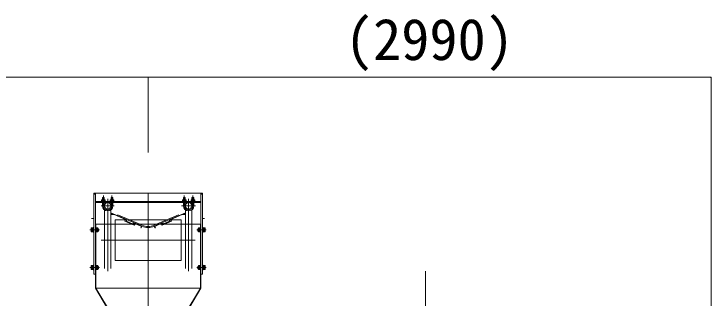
# Model space of a CAD drawing. Units: millimetres, scale not verified. Extents: x -52572 to 20616, y -26431 to 14081.
# Drawn here: x -2208 to 1495, y -8551 to -7043 of the extents above; entities that cross this region are included whole.
import ezdxf
from ezdxf.enums import TextEntityAlignment as Align

# ---------------------------------------------------------------- set-up
doc = ezdxf.new("R2010")
doc.units = ezdxf.units.MM
doc.header["$LTSCALE"] = 100
doc.layers.add('F-E_0', color=7, linetype='Continuous', lineweight=18)
doc.styles.add('ＭＳ ゴシック', font='')
doc.styles.get('ＭＳ ゴシック').set_extended_font_data('MS Gothic')

# ---------------------------------------------------------------- blocks, each defined once
blk = doc.blocks.new('_OPEN')
at = {"layer": 'F-E_0'}
blk.add_line((0, 0), (-1, 0), dxfattribs=at)
blk.add_lwpolyline([(-1, 0.17), (0, 0), (-1, -0.17)], dxfattribs=at)

msp = doc.modelspace()

# ---------------------------------------------------------------- linework, layer by layer
at = {"layer": 'F-E_0'}
for p, q in [((-3493.1, -7379.1), (-1498.1, -7379.1)), ((-1495.6, -7778.6), (-1495.6, -7378.6)), ((-1495.6, -7778.6), (-1495.6, -7378.6)), ((1492.3, -7379.1), (-1493.1, -7379.1)), ((1494.8, -9185.3), (1494.8, -7378.6)), ((-1784.6, -7994.4), (-1775.6, -7994.4)), ((-1784.6, -8424.4), (-1784.6, -7994.4)), ((-1775.6, -7994.4), (-1215.6, -7994.4)), ((-1775.6, -8158.9), (-1775.6, -7994.4)), ((-1215.6, -7994.4), (-1206.6, -7994.4)), ((-1215.6, -8158.9), (-1215.6, -7994.4)), ((-1206.6, -7994.4), (-1206.6, -8424.4)), ((-1784.6, -7999.4), (-1775.6, -7999.4)), ((-1733.6, -8060.4), (-1733.6, -8006.4)), ((-1710.6, -8024.4), (-1710.6, -8407.8)), ((-1687.6, -8060.4), (-1687.6, -8006.4)), ((-1303.6, -8060.4), (-1303.6, -8006.4)), ((-1280.6, -8024.4), (-1280.6, -8407.8)), ((-1257.6, -8060.4), (-1257.6, -8006.4)), ((-1206.6, -7999.4), (-1215.6, -7999.4)), ((-1775.6, -8038.4), (-1215.6, -8038.4)), ((-1775.6, -8044.4), (-1215.6, -8044.4)), ((-1745.6, -8061.4), (-1675.6, -8061.4)), ((-1738.6, -8060.4), (-1738.6, -8044.4)), ((-1728.6, -8046.4), (-1738.6, -8046.4)), ((-1728.6, -8044.4), (-1728.6, -8060.4)), ((-1692.6, -8044.4), (-1692.6, -8060.4)), ((-1692.6, -8046.4), (-1682.6, -8046.4)), ((-1682.6, -8060.4), (-1682.6, -8044.4)), ((-1317.6, -8061.4), (-1243.6, -8061.4)), ((-1308.6, -8060.4), (-1308.6, -8044.4)), ((-1298.6, -8046.4), (-1308.6, -8046.4)), ((-1298.6, -8044.4), (-1298.6, -8060.4)), ((-1262.6, -8044.4), (-1262.6, -8060.4)), ((-1262.6, -8046.4), (-1252.6, -8046.4)), ((-1252.6, -8060.4), (-1252.6, -8044.4)), ((-1727.6, -8158.9), (-1727.6, -8082.6)), ((-1611.3, -8133.8), (-1694, -8098.4)), ((-1694, -8098.4), (-1693.4, -8103.3)), ((-1693.6, -8158.9), (-1693.6, -8082.6)), ((-1693.6, -8107.1), (-1677.6, -8107.1)), ((-1691.8, -8103.1), (-1693.4, -8103.3)), ((-1612.7, -8134.9), (-1692.1, -8100.9)), ((-1692.1, -8100.9), (-1691.8, -8103.1)), ((-1658.5, -8113.6), (-1656.5, -8109)), ((-1540, -8158.9), (-1656.5, -8109)), ((-1451.3, -8158.9), (-1334.8, -8109)), ((-1380, -8133.8), (-1297.3, -8098.4)), ((-1378.5, -8134.9), (-1299.2, -8100.9)), ((-1332.8, -8113.6), (-1334.8, -8109)), ((-1297.6, -8107.1), (-1313.6, -8107.1)), ((-1299.2, -8100.9), (-1299.5, -8103.1)), ((-1299.5, -8103.1), (-1297.9, -8103.3)), ((-1297.3, -8098.4), (-1297.9, -8103.3)), ((-1297.6, -8158.9), (-1297.6, -8082.6)), ((-1263.6, -8158.9), (-1263.6, -8082.6)), ((-1784.6, -8129.1), (-1795.6, -8129.1)), ((-1670.6, -8135.6), (-1617, -8135.6)), ((-1670.6, -8158.9), (-1670.6, -8135.6)), ((-1616, -8133.5), (-1620, -8142.7)), ((-1620, -8142.7), (-1582.1, -8158.9)), ((-1611.4, -8144.6), (-1612.7, -8134.9)), ((-1578.1, -8158.9), (-1611.4, -8144.6)), ((-1610, -8143.5), (-1611.3, -8133.8)), ((-1552.7, -8158.9), (-1611.3, -8133.8)), ((-1577.8, -8157.3), (-1610, -8143.5)), ((-1594.4, -8135.6), (-1396.9, -8135.6)), ((-1380, -8133.8), (-1438.6, -8158.9)), ((-1413.5, -8157.3), (-1381.3, -8143.5)), ((-1413.2, -8158.9), (-1379.8, -8144.6)), ((-1371.3, -8142.7), (-1409.1, -8158.9)), ((-1381.3, -8143.5), (-1380, -8133.8)), ((-1379.8, -8144.6), (-1378.5, -8134.9)), ((-1375.2, -8133.5), (-1371.3, -8142.7)), ((-1374.3, -8135.6), (-1320.6, -8135.6)), ((-1320.6, -8158.9), (-1320.6, -8135.6)), ((-1195.6, -8129.1), (-1206.6, -8129.1)), ((-1797.3, -8177.9), (-1798.1, -8179.4)), ((-1798.1, -8179.4), (-1798.1, -8198.4)), ((-1787.1, -8177.9), (-1797.3, -8177.9)), ((-1790.1, -8183.4), (-1797.3, -8183.4)), ((-1790.1, -8177.9), (-1790.1, -8199.9)), ((-1787.1, -8176.9), (-1787.1, -8200.9)), ((-1787.1, -8176.9), (-1784.6, -8176.9)), ((-1775.6, -8498.9), (-1775.6, -8158.9)), ((-1775.6, -8158.9), (-1215.6, -8158.9)), ((-1773.6, -8498.4), (-1773.6, -8158.9)), ((-1773.6, -8177.9), (-1764.5, -8177.9)), ((-1773.6, -8183.4), (-1764.5, -8183.4)), ((-1763.6, -8182.9), (-1760.1, -8182.9)), ((-1760.1, -8182.9), (-1760.1, -8194.9)), ((-1727.6, -8393.1), (-1727.6, -8158.9)), ((-1693.6, -8393.1), (-1693.6, -8158.9)), ((-1670.6, -8350.6), (-1670.6, -8158.9)), ((-1582.1, -8158.9), (-1569.4, -8164.4)), ((-1577.6, -8159.1), (-1578.1, -8158.9)), ((-1569.9, -8151.5), (-1577.8, -8157.3)), ((-1577.3, -8158.9), (-1577.6, -8159.1)), ((-1569.7, -8153.4), (-1577.3, -8158.9)), ((-1556.7, -8158.9), (-1569.7, -8153.4)), ((-1567.1, -8158.9), (-1569.4, -8164.4)), ((-1565.5, -8155.2), (-1567.1, -8158.9)), ((-1530.6, -8170.1), (-1556.7, -8158.9)), ((-1528.5, -8169.3), (-1552.7, -8158.9)), ((-1526.6, -8164.7), (-1540, -8158.9)), ((-1530.6, -8170.1), (-1534, -8177.8)), ((-1532.5, -8178.5), (-1533.9, -8177.8)), ((-1528.5, -8169.3), (-1532.5, -8178.5)), ((-1464.7, -8164.7), (-1451.3, -8158.9)), ((-1438.6, -8158.9), (-1462.7, -8169.3)), ((-1462.7, -8169.3), (-1458.8, -8178.5)), ((-1460.6, -8170.1), (-1434.5, -8158.9)), ((-1460.6, -8170.1), (-1457.3, -8177.8)), ((-1458.8, -8178.5), (-1457.3, -8177.8)), ((-1434.5, -8158.9), (-1421.6, -8153.4)), ((-1425.8, -8155.2), (-1424.2, -8158.9)), ((-1424.2, -8158.9), (-1421.8, -8164.4)), ((-1409.1, -8158.9), (-1421.8, -8164.4)), ((-1421.6, -8153.4), (-1414, -8158.9)), ((-1421.4, -8151.5), (-1413.5, -8157.3)), ((-1414, -8158.9), (-1413.7, -8159.1)), ((-1413.7, -8159.1), (-1413.2, -8158.9)), ((-1320.6, -8350.6), (-1320.6, -8158.9)), ((-1297.6, -8393.1), (-1297.6, -8158.9)), ((-1263.6, -8393.1), (-1263.6, -8158.9)), ((-1227.6, -8182.9), (-1231.1, -8182.9)), ((-1231.1, -8182.9), (-1231.1, -8194.9)), ((-1217.6, -8183.4), (-1226.8, -8183.4)), ((-1217.6, -8158.9), (-1217.6, -8498.4)), ((-1215.6, -8158.9), (-1215.6, -8498.9)), ((-1204.1, -8176.9), (-1206.6, -8176.9)), ((-1204.1, -8176.9), (-1204.1, -8200.9)), ((-1204.1, -8177.9), (-1194, -8177.9)), ((-1201.1, -8177.9), (-1201.1, -8199.9)), ((-1201.1, -8183.4), (-1194, -8183.4)), ((-1194, -8177.9), (-1193.1, -8179.4)), ((-1193.1, -8179.4), (-1193.1, -8198.4)), ((-1804.6, -8188.9), (-1753.6, -8188.9)), ((-1797.3, -8199.9), (-1798.1, -8198.4)), ((-1790.1, -8194.4), (-1797.3, -8194.4)), ((-1787.1, -8199.9), (-1797.3, -8199.9)), ((-1787.1, -8188.9), (-1790.1, -8185.9)), ((-1787.1, -8191.9), (-1790.1, -8188.9)), ((-1787.1, -8200.9), (-1784.6, -8200.9)), ((-1773.6, -8194.4), (-1764.5, -8194.4)), ((-1773.6, -8199.9), (-1764.5, -8199.9)), ((-1764.5, -8199.9), (-1763.6, -8198.4)), ((-1763.6, -8194.9), (-1760.1, -8194.9)), ((-1186.6, -8188.9), (-1237.6, -8188.9)), ((-1227.6, -8194.9), (-1231.1, -8194.9)), ((-1226.8, -8199.9), (-1227.6, -8198.4)), ((-1217.6, -8194.4), (-1226.8, -8194.4)), ((-1217.6, -8199.9), (-1226.8, -8199.9)), ((-1204.1, -8200.9), (-1206.6, -8200.9)), ((-1204.1, -8188.9), (-1201.1, -8185.9)), ((-1204.1, -8191.9), (-1201.1, -8188.9)), ((-1204.1, -8199.9), (-1194, -8199.9)), ((-1201.1, -8194.4), (-1194, -8194.4)), ((-1194, -8199.9), (-1193.1, -8198.4)), ((-1745.6, -8243.1), (-1245.6, -8243.1)), ((-1670.6, -8350.6), (-1320.6, -8350.6)), ((-1804.6, -8388.9), (-1753.6, -8388.9)), ((-1797.3, -8377.9), (-1798.1, -8379.4)), ((-1798.1, -8379.4), (-1798.1, -8398.4)), ((-1797.3, -8399.9), (-1798.1, -8398.4)), ((-1787.1, -8377.9), (-1797.3, -8377.9)), ((-1790.1, -8383.4), (-1797.3, -8383.4)), ((-1790.1, -8394.4), (-1797.3, -8394.4)), ((-1787.1, -8399.9), (-1797.3, -8399.9)), ((-1790.1, -8377.9), (-1790.1, -8399.9)), ((-1787.1, -8388.9), (-1790.1, -8385.9)), ((-1787.1, -8391.9), (-1790.1, -8388.9)), ((-1787.1, -8376.9), (-1787.1, -8400.9)), ((-1787.1, -8376.9), (-1784.6, -8376.9)), ((-1787.1, -8400.9), (-1784.6, -8400.9)), ((-1773.6, -8383.4), (-1764.5, -8383.4)), ((-1773.6, -8394.4), (-1764.5, -8394.4)), ((-1773.6, -8399.9), (-1764.5, -8399.9)), ((-1764.5, -8399.9), (-1763.6, -8398.4)), ((-1763.6, -8382.9), (-1760.1, -8382.9)), ((-1763.6, -8394.9), (-1760.1, -8394.9)), ((-1760.1, -8382.9), (-1760.1, -8394.9)), ((-1186.6, -8388.9), (-1237.6, -8388.9)), ((-1227.6, -8382.9), (-1231.1, -8382.9)), ((-1231.1, -8382.9), (-1231.1, -8394.9)), ((-1227.6, -8394.9), (-1231.1, -8394.9)), ((-1226.8, -8399.9), (-1227.6, -8398.4)), ((-1217.6, -8383.4), (-1226.8, -8383.4)), ((-1217.6, -8394.4), (-1226.8, -8394.4)), ((-1217.6, -8399.9), (-1226.8, -8399.9)), ((-1204.1, -8376.9), (-1206.6, -8376.9)), ((-1204.1, -8400.9), (-1206.6, -8400.9)), ((-1204.1, -8376.9), (-1204.1, -8400.9)), ((-1204.1, -8377.9), (-1194, -8377.9)), ((-1204.1, -8388.9), (-1201.1, -8385.9)), ((-1204.1, -8391.9), (-1201.1, -8388.9)), ((-1204.1, -8399.9), (-1194, -8399.9)), ((-1201.1, -8377.9), (-1201.1, -8399.9)), ((-1201.1, -8383.4), (-1194, -8383.4)), ((-1201.1, -8394.4), (-1194, -8394.4)), ((-1194, -8377.9), (-1193.1, -8379.4)), ((-1194, -8399.9), (-1193.1, -8398.4)), ((-1193.1, -8379.4), (-1193.1, -8398.4)), ((-1775.6, -8424.4), (-1784.6, -8424.4)), ((-1206.6, -8424.4), (-1215.6, -8424.4)), ((-1775.6, -8498.9), (-1215.6, -8498.9)), ((-1775.6, -8498.9), (-1570.6, -8838.9)), ((-1773.6, -8498.4), (-1568.6, -8838.4)), ((-1422.3, -8837.9), (-1217.6, -8498.4)), ((-1420.6, -8838.9), (-1215.6, -8498.9))]:
    msp.add_line(p, q, dxfattribs=at)
at = {"layer": 'F-E_0', "color": 3}
for p, q in [((-1495.6, -7994.4), (-1495.6, -8889.5)), ((-21.5, -9542.1), (-21.5, -8408.7))]:
    msp.add_line(p, q, dxfattribs=at)
at = {"layer": 'F-E_0'}
for points in [[(-1723.8, -8038.4), (-1723.8, -8030.7), (-1725.1, -8029.9), (-1742.1, -8029.9), (-1743.4, -8030.7), (-1743.4, -8038.4)], [(-1738.6, -8038.4), (-1738.6, -8016.4), (-1728.6, -8016.4), (-1728.6, -8038.4)], [(-1697.4, -8038.4), (-1697.4, -8030.7), (-1696.1, -8029.9), (-1679.1, -8029.9), (-1677.8, -8030.7), (-1677.8, -8038.4)], [(-1682.6, -8038.4), (-1682.6, -8016.4), (-1692.6, -8016.4), (-1692.6, -8038.4)], [(-1293.8, -8038.4), (-1293.8, -8030.7), (-1295.1, -8029.9), (-1312.1, -8029.9), (-1313.4, -8030.7), (-1313.4, -8038.4)], [(-1308.6, -8038.4), (-1308.6, -8016.4), (-1298.6, -8016.4), (-1298.6, -8038.4)], [(-1267.4, -8038.4), (-1267.4, -8030.7), (-1266.1, -8029.9), (-1249.1, -8029.9), (-1247.8, -8030.7), (-1247.8, -8038.4)], [(-1252.6, -8038.4), (-1252.6, -8016.4), (-1262.6, -8016.4), (-1262.6, -8038.4)], [(-1764.5, -8177.9), (-1763.6, -8179.4), (-1763.6, -8198.4)], [(-1217.6, -8177.9), (-1226.8, -8177.9), (-1227.6, -8179.4), (-1227.6, -8198.4)], [(-1773.6, -8377.9), (-1764.5, -8377.9), (-1763.6, -8379.4), (-1763.6, -8398.4)], [(-1217.6, -8377.9), (-1226.8, -8377.9), (-1227.6, -8379.4), (-1227.6, -8398.4)]]:
    msp.add_lwpolyline(points, dxfattribs=at)
for centre in [(-1710.6, -8061.4), (-1280.6, -8061.4)]:
    msp.add_circle(centre, 17, dxfattribs=at)
for centre, radius, start, end in [((-1710.6, -8060.4), 28, 180, 0), ((-1710.6, -8060.4), 23, 180, 0), ((-1710.6, -8060.4), 18, 180, 0), ((-1280.6, -8060.4), 28, 180, 0), ((-1280.6, -8060.4), 23, 180, 0), ((-1280.6, -8060.4), 18, 180, 0), ((-1793.3, -8180.7), 4.86, 180, 214.3843), ((-1780, -8188.9), 18.1, 162.412, 197.588), ((-1768.5, -8180.7), 4.86, 325.6157, 0), ((-1781.8, -8188.9), 18.1, 342.4121, 17.5879), ((-1495.6, -8092.5), 83.5, 246.8014, 293.1986), ((-1495.6, -8092.5), 78.5, 246.8014, 293.1986), ((-1222.8, -8180.7), 4.86, 180, 214.3843), ((-1209.5, -8188.9), 18.1, 162.412, 197.588), ((-1198, -8180.7), 4.86, 325.6157, 0), ((-1211.3, -8188.9), 18.1, 342.4121, 17.5879), ((-1793.3, -8197.1), 4.86, 145.6157, 180), ((-1768.5, -8197.1), 4.86, 0, 34.3843), ((-1222.8, -8197.1), 4.86, 145.6157, 180), ((-1198, -8197.1), 4.86, 0, 34.3843), ((-1793.3, -8380.7), 4.86, 180, 214.3843), ((-1780, -8388.9), 18.1, 162.412, 197.588), ((-1793.3, -8397.1), 4.86, 145.6157, 180), ((-1768.5, -8380.7), 4.86, 325.6157, 0), ((-1781.8, -8388.9), 18.1, 342.4121, 17.5879), ((-1768.5, -8397.1), 4.86, 0, 34.3843), ((-1222.8, -8380.7), 4.86, 180, 214.3843), ((-1209.5, -8388.9), 18.1, 162.412, 197.588), ((-1222.8, -8397.1), 4.86, 145.6157, 180), ((-1198, -8380.7), 4.86, 325.6157, 0), ((-1211.3, -8388.9), 18.1, 342.4121, 17.5879), ((-1198, -8397.1), 4.86, 0, 34.3843)]:
    msp.add_arc(centre, radius, start, end, dxfattribs=at)

# ---------------------------------------------------------------- block references
at = {"layer": 'F-E_0', "xscale": 2.5, "yscale": 2.5}
for p in [(-1495.6, -7379.1), (1494.8, -7379.1)]:
    msp.add_blockref('_OPEN', p, dxfattribs=at)
at = {"layer": 'F-E_0', "xscale": 2.5, "yscale": 2.5, "rotation": 180}
msp.add_blockref('_OPEN', (-1495.6, -7379.1), dxfattribs=at)

# ---------------------------------------------------------------- texts
at = {"layer": 'F-E_0', "style": 'ＭＳ ゴシック'}
msp.add_text('(2990)', height=219.9, dxfattribs=at).set_placement((-450.3, -7353.5), align=Align.BOTTOM_LEFT)
msp.add_text('９３７（製品出口）', height=2.2, rotation=90, dxfattribs=at).set_placement((-22.3, -8434.7), align=Align.BOTTOM_LEFT)

doc.saveas('drawing.dxf')
